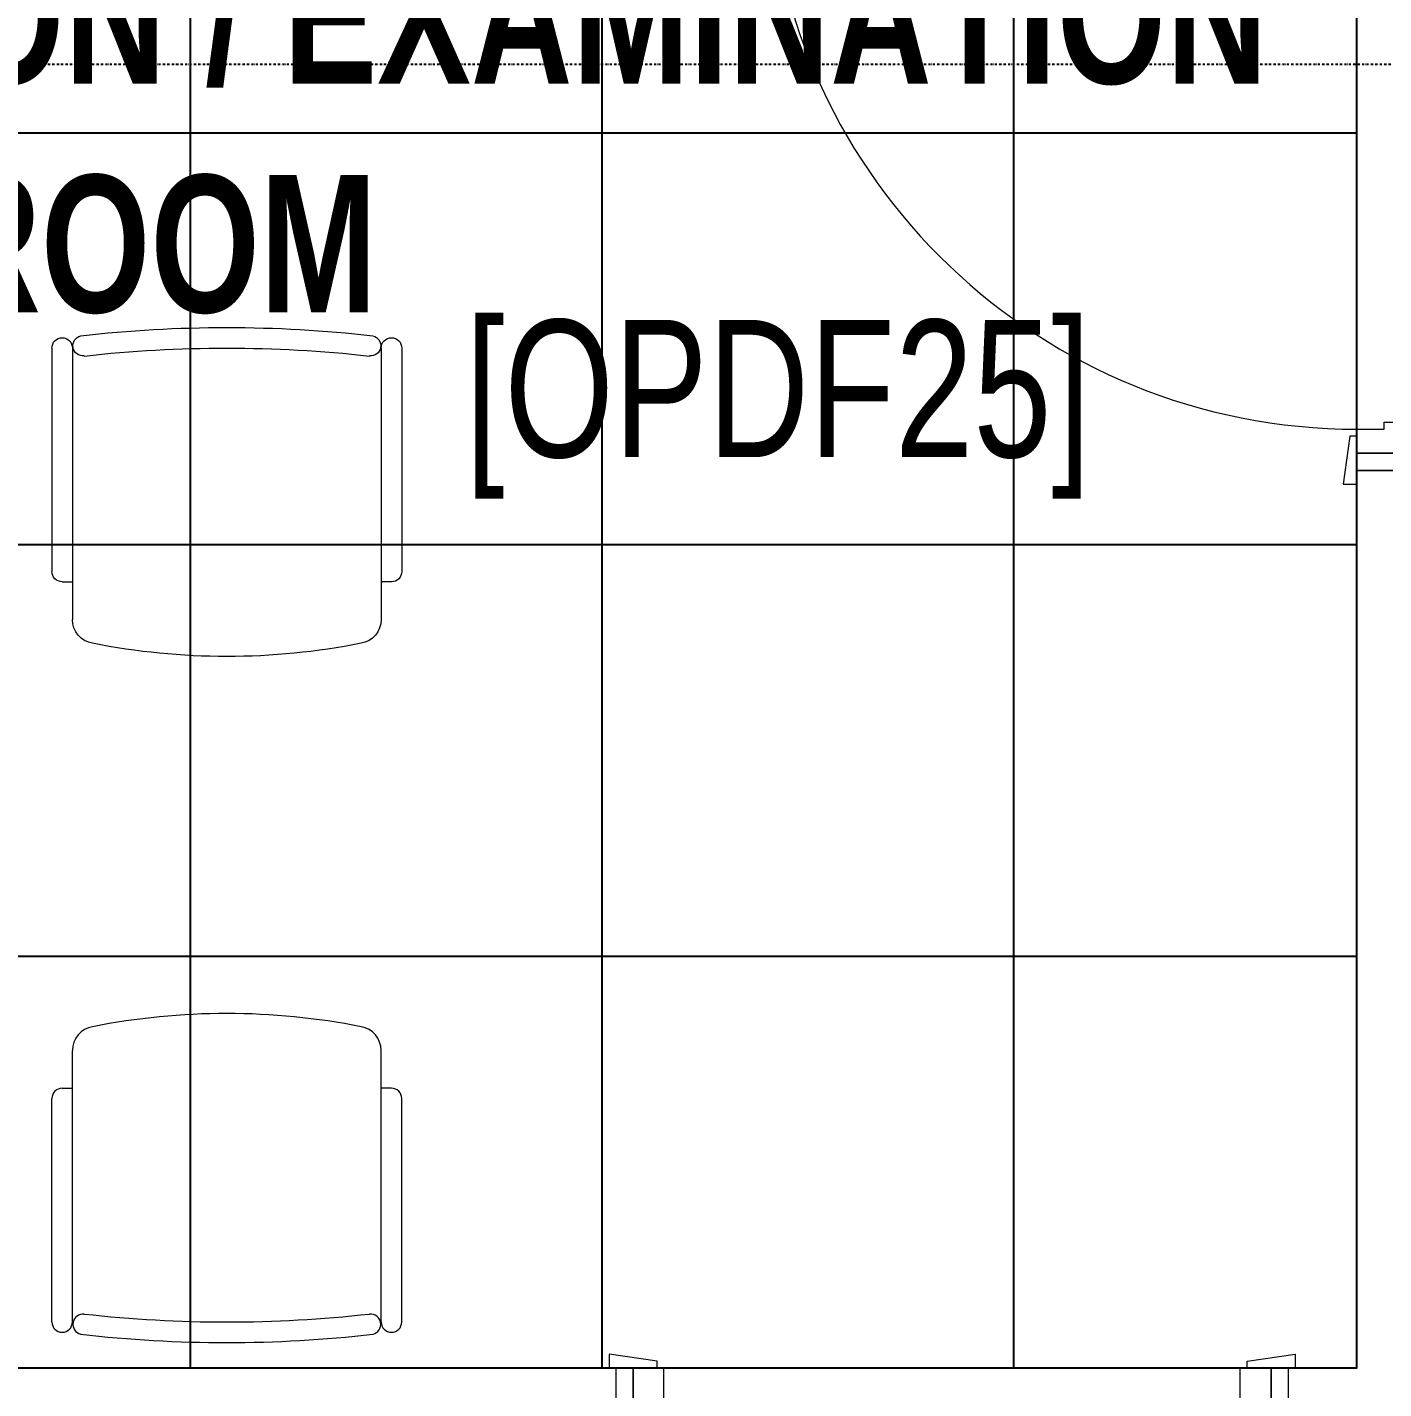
# Model space of a CAD drawing. Extents: x -12260 to 304645, y -29287 to 19916.
# Drawn here: x 31038 to 33015, y -6840 to -4856 of the extents above; entities that cross this region are included whole.
import ezdxf
from ezdxf import colors
from ezdxf.entities.mleader import LeaderData, LeaderLine
from ezdxf.math import Vec2, Vec3

# ---------------------------------------------------------------- set-up
doc = ezdxf.new("R2010")
doc.units = 0
doc.header["$LTSCALE"] = 0.25
doc.linetypes.add('DASHDOT', pattern=[25.4, 12.7, -6.35, 0, -6.35])
for name, color, linetype, lineweight in [('01-First Floor$0$72_EGR_BASE_TEXT', 252, 'Continuous', 5), ('01-First Floor$0$LOADING', 253, 'Continuous', 5), ('01-First Floor$0$Walls', 251, 'Continuous', 5), ('01-First Floor$0$Wooden Joinery', 251, 'Continuous', 5), ('E-LITE-CLNG-CNDT', 6, 'DASHDOT', 35), ('T-DATA-TEXT', 2, 'Continuous', 25), ('T-SOUN-CLNG-CNDT', 3, 'DASHDOT', 25)]:
    doc.layers.add(name, color=color, linetype=linetype, lineweight=lineweight)
doc.layers.add('01-First Floor$0$FALSE CEILING', color=251, linetype='Continuous')
doc.layers.add('01-First Floor$0$TME-NON MEDICAL FURNITURE', color=242, linetype='Continuous')
doc.styles.add('01-First Floor$0$X3G_ENTITY_9EC9', font='swisscl.ttf', dxfattribs={"height": 0.2})
doc.styles.add('01-First Floor$0$X3G_ENTITY_9F38', font='swisscl.ttf', dxfattribs={"height": 0.2})
doc.styles.add('DC_Elc_Romans', font='elc_romans.shx', dxfattribs={"width": 0.7})

# ---------------------------------------------------------------- blocks, each defined once
blk = doc.blocks.new('01-First Floor$0$A$C72370EFE')
at = {"layer": '01-First Floor$0$Wooden Joinery'}
for p, q in [((-0.01, -0.03), (-0.01, -0.07)), ((0, -0.03), (-0.01, -0.03)), ((0.04, -0.03), (0.05, -0.03)), ((0.05, -0.03), (0.05, -0.07)), ((-0.01, -0.04), (-0.02, -0.04)), ((0.05, -0.04), (0.06, -0.04)), ((-0.05, -0.07), (-0.05, -0.16)), ((-0.03, -0.07), (-0.03, -0.16)), ((-0.01, -0.06), (-0.02, -0.06)), ((0, -0.07), (-0.01, -0.07)), ((0.04, -0.07), (0.05, -0.07)), ((0.05, -0.06), (0.06, -0.06)), ((0.07, -0.07), (0.07, -0.16)), ((0.09, -0.07), (0.09, -0.16)), ((-0.01, -0.17), (-0.02, -0.17)), ((-0.01, -0.17), (-0.01, -0.19)), ((0.05, -0.17), (0.06, -0.17)), ((0.05, -0.17), (0.05, -0.19)), ((-0.01, -0.19), (-0.02, -0.19)), ((0.05, -0.19), (0.06, -0.19))]:
    blk.add_line(p, q, dxfattribs=at)
for centre, radius, start, end in [((-0.02, -0.07), 0.03, 90, 180), ((0.06, -0.07), 0.03, 0, 90), ((-0.02, -0.07), 0.01, 90, 180), ((0.06, -0.07), 0.01, 0, 90), ((-0.02, -0.16), 0.03, 180, 270), ((-0.02, -0.16), 0.01, 180, 270), ((0.06, -0.16), 0.01, 270, 0), ((0.06, -0.16), 0.03, 270, 0)]:
    blk.add_arc(centre, radius, start, end, dxfattribs=at)
blk = doc.blocks.new('01-First Floor$0$A$C5DAD61B4')
at = {"layer": '01-First Floor$0$Wooden Joinery'}
for points in [[(80, 959.1), (80, 969.1), (10, 979.1), (10, 959.1)], [(940, 959.1), (940, 969.1), (1010, 979.1), (1010, 959.1)], [(70, 859.1), (70, 849.1), (0, 839.1), (0, 859.1)], [(120, 859.1), (120, 0), (80, 0), (80, 859.1)], [(950, 859.1), (950, 849.1), (1020, 839.1), (1020, 859.1)]]:
    blk.add_lwpolyline(points, close=True, dxfattribs=at)
for points in [[(45, 859.1), (45, 959.1), (20, 959.1), (20, 859.1), (45, 859.1)], [(45, 859.1), (80, 859.1), (80, 899.1), (90, 899.1), (90, 959.1), (45, 959.1), (45, 859.1)], [(975, 859.1), (940, 859.1), (940, 899.1), (930, 899.1), (930, 959.1), (975, 959.1), (975, 859.1)], [(975, 859.1), (975, 959.1), (1000, 959.1), (1000, 859.1), (975, 859.1)]]:
    blk.add_lwpolyline(points, dxfattribs=at)
blk.add_arc((80, 859.1), 860, 272.666, 0, dxfattribs=at)
at = {"layer": '01-First Floor$0$Wooden Joinery', "xscale": 999.9999999998854, "yscale": 999.9999999998854, "zscale": 999.9999999998854, "rotation": 180}
blk.add_blockref('01-First Floor$0$A$C72370EFE', (120, 0), dxfattribs=at)
blk = doc.blocks.new('01-First Floor$0$GF21016-P')
at = {"layer": '01-First Floor$0$LOADING', "extrusion": (-1.24384e-09, -1.20261e-09, -1)}
for p, q in [((0.0128, 0.0179), (0.0128, 0.4136)), ((0.4628, 0.0179), (0.4628, 0.4136)), ((-0.0022, 0.3585), (0.0128, 0.3585)), ((0.4778, 0.3585), (0.4628, 0.3585)), ((-0.0172, 0.0179), (-0.0172, 0.3435)), ((0.4928, 0.0179), (0.4928, 0.3435)), ((0.4778, 0.0029), (0.4778, 0.0029))]:
    blk.add_line(p, q, dxfattribs=at)
for centre, radius, start, end in [((-0.2378, -0.5362), 1.0036, 78.7568, 101.2432), ((-0.0478, 0.4136), 0.035, 0, 80.6557), ((-0.4278, 0.4136), 0.035, 99.3443, 180), ((0.0022, 0.3435), 0.015, 0, 90), ((-0.4778, 0.3435), 0.015, 90, 180), ((-0.0284, 0.0145), 0.015, 284.3864, 95.5209), ((-0.2378, 1.8928), 1.8749, 263.6341, 276.3659), ((-0.4471, 0.0145), 0.015, 84.4791, 255.6136), ((0.0022, 0.0179), 0.015, 270, 0), ((0.0022, 0.0179), 0.015, 180, 270), ((-0.2378, 1.8734), 1.8855, 263.5119, 276.4881), ((-0.4778, 0.0179), 0.015, 270, 0), ((-0.4778, 0.0179), 0.015, 180, 270)]:
    blk.add_arc(centre, radius, start, end, dxfattribs=at)
blk = doc.blocks.new('01-First Floor')
at = {"layer": '01-First Floor$0$FALSE CEILING', "linetype": 'Continuous'}
for p, q in [((31276, -6810), (31276, -2810)), ((31876, -6810), (31876, -2810)), ((32476, -6810), (32476, -2810)), ((29476, -5010), (32976, -5010)), ((29476, -5610), (32976, -5610)), ((29476, -6210), (32976, -6210))]:
    blk.add_line(p, q, dxfattribs=at)
at = {"layer": '01-First Floor$0$FALSE CEILING'}
blk.add_lwpolyline([(29476, -6810), (32976, -6810), (32976, -2810), (29476, -2810)], close=True, dxfattribs=at)
at = {"layer": '01-First Floor$0$Walls'}
for p, q in [((32976, -5501.8), (32976, -6810)), ((32976, -5501.8), (33076, -5501.8)), ((29476, -6810), (31896, -6810)), ((32876, -6810), (32976, -6810))]:
    blk.add_line(p, q, dxfattribs=at)
at = {"layer": '01-First Floor$0$TME-NON MEDICAL FURNITURE', "color": 1, "extrusion": (-4.75185e-05, 1.86519e-05, 1), "xscale": 1000.000000000006, "yscale": 1000.000000000006, "zscale": -1000.000000000001, "rotation": 179.9999749532386}
blk.add_blockref('01-First Floor$0$GF21016-P', (31566.7, -5305.7, -1.7), dxfattribs=at)
at = {"layer": '01-First Floor$0$TME-NON MEDICAL FURNITURE', "color": 1, "extrusion": (-4.75185e-05, -1.86519e-05, 1), "xscale": -1000.000000000006, "yscale": 1000.000000000006, "zscale": -1000.000000000006, "rotation": 2.504676146486418e-05}
blk.add_blockref('01-First Floor$0$GF21016-P', (31566.7, -6760.8, -1.5), dxfattribs=at)
at = {"layer": '01-First Floor$0$Wooden Joinery', "rotation": 270}
blk.add_blockref('01-First Floor$0$A$C5DAD61B4', (32116.9, -4501.8), dxfattribs=at)
at = {"layer": '01-First Floor$0$Wooden Joinery', "xscale": -1}
blk.add_blockref('01-First Floor$0$A$C5DAD61B4', (32896, -7769.1), dxfattribs=at)
at = {"layer": '01-First Floor$0$72_EGR_BASE_TEXT', "insert": (31229, -4404.7, 0), "char_height": 200, "width": 3432.033, "attachment_point": 2, "style": '01-First Floor$0$X3G_ENTITY_9EC9'}
blk.add_mtext('{\\fSwis721 LtCn BT|b1|i0|c0|p34;NEPHROLOGY AND UROLOGY CONSULTATION / EXAMINATION ROOM}', dxfattribs=at)
at = {"layer": '01-First Floor$0$72_EGR_BASE_TEXT', "insert": (32132.3, -5282.5, 0), "char_height": 200, "attachment_point": 2, "style": '01-First Floor$0$X3G_ENTITY_9F38'}
blk.add_mtext('[OPDF25]', dxfattribs=at)
blk = doc.blocks.new('DC_Arrow-ArrowEllipse')
at = {"color": 0}
blk.add_ellipse((0, 0), major_axis=(0.4, 0), ratio=0.4, dxfattribs=at)
at = {"color": 0, "ltscale": 0.5}
blk.add_solid([(-1.4, 0.1667), (-0.4, 0), (-1.4, -0.1667)], dxfattribs=at)

msp = doc.modelspace()

# ---------------------------------------------------------------- linework, layer by layer
at = {"layer": 'T-SOUN-CLNG-CNDT'}
msp.add_lwpolyline([(24876, -4910), (33976, -4910)], dxfattribs=at)

# ---------------------------------------------------------------- block references
at = {"layer": 'E-LITE-CLNG-CNDT'}
msp.add_blockref('01-First Floor', (0, 0), dxfattribs=at)

# ---------------------------------------------------------------- leaders
at = {"layer": 'T-DATA-TEXT'}
ml = msp.add_multileader_mtext('Standard', dxfattribs=at)
ml.set_content('LINE 6 TO SOUND RACK\\PIN DATA ROOM  ', color=256, style='DC_Elc_Romans')
ml.set_leader_properties(color=45)
ml.set_arrow_properties(name='DC_Arrow-ArrowEllipse')
ml.build(insert=Vec2(0, 0))
ml.multileader.update_dxf_attribs({"dogleg_length": 2, "arrow_head_size": 200, "scale": 100})
ctx = ml.context
ctx.base_point, ctx.scale, ctx.char_height, ctx.arrow_head_size, ctx.landing_gap_size, ctx.plane_origin = Vec3(506.2, -4605.2), 100, 200, 200, 200, Vec3(14018.9, -846.1)
notes = []
notes.append((ctx, [(1, (1, 1, 0), (3686.2, -4605.2), (-1, 0), 200, [(0, [(4115.9, -5627.2)], 0, [])])]))
ctx.mtext.insert, ctx.mtext.width, ctx.mtext.flow_direction = Vec3(706.2, -4505.2), 2820.295, 5
for ctx, leaders in notes:
    for number, flags, end, landing, length, lines in leaders:
        leader = LeaderData()
        leader.index, (leader.has_last_leader_line, leader.has_dogleg_vector, leader.attachment_direction) = number, flags
        leader.last_leader_point, leader.dogleg_vector, leader.dogleg_length = Vec3(end), Vec3(landing), length
        for number, points, colour, breaks in lines:
            line = LeaderLine()
            line.index, line.vertices, line.color, line.breaks = number, Vec3.list(points), colors.encode_raw_color(colour), breaks
            leader.lines.append(line)
        ctx.leaders.append(leader)

doc.saveas('drawing.dxf')
